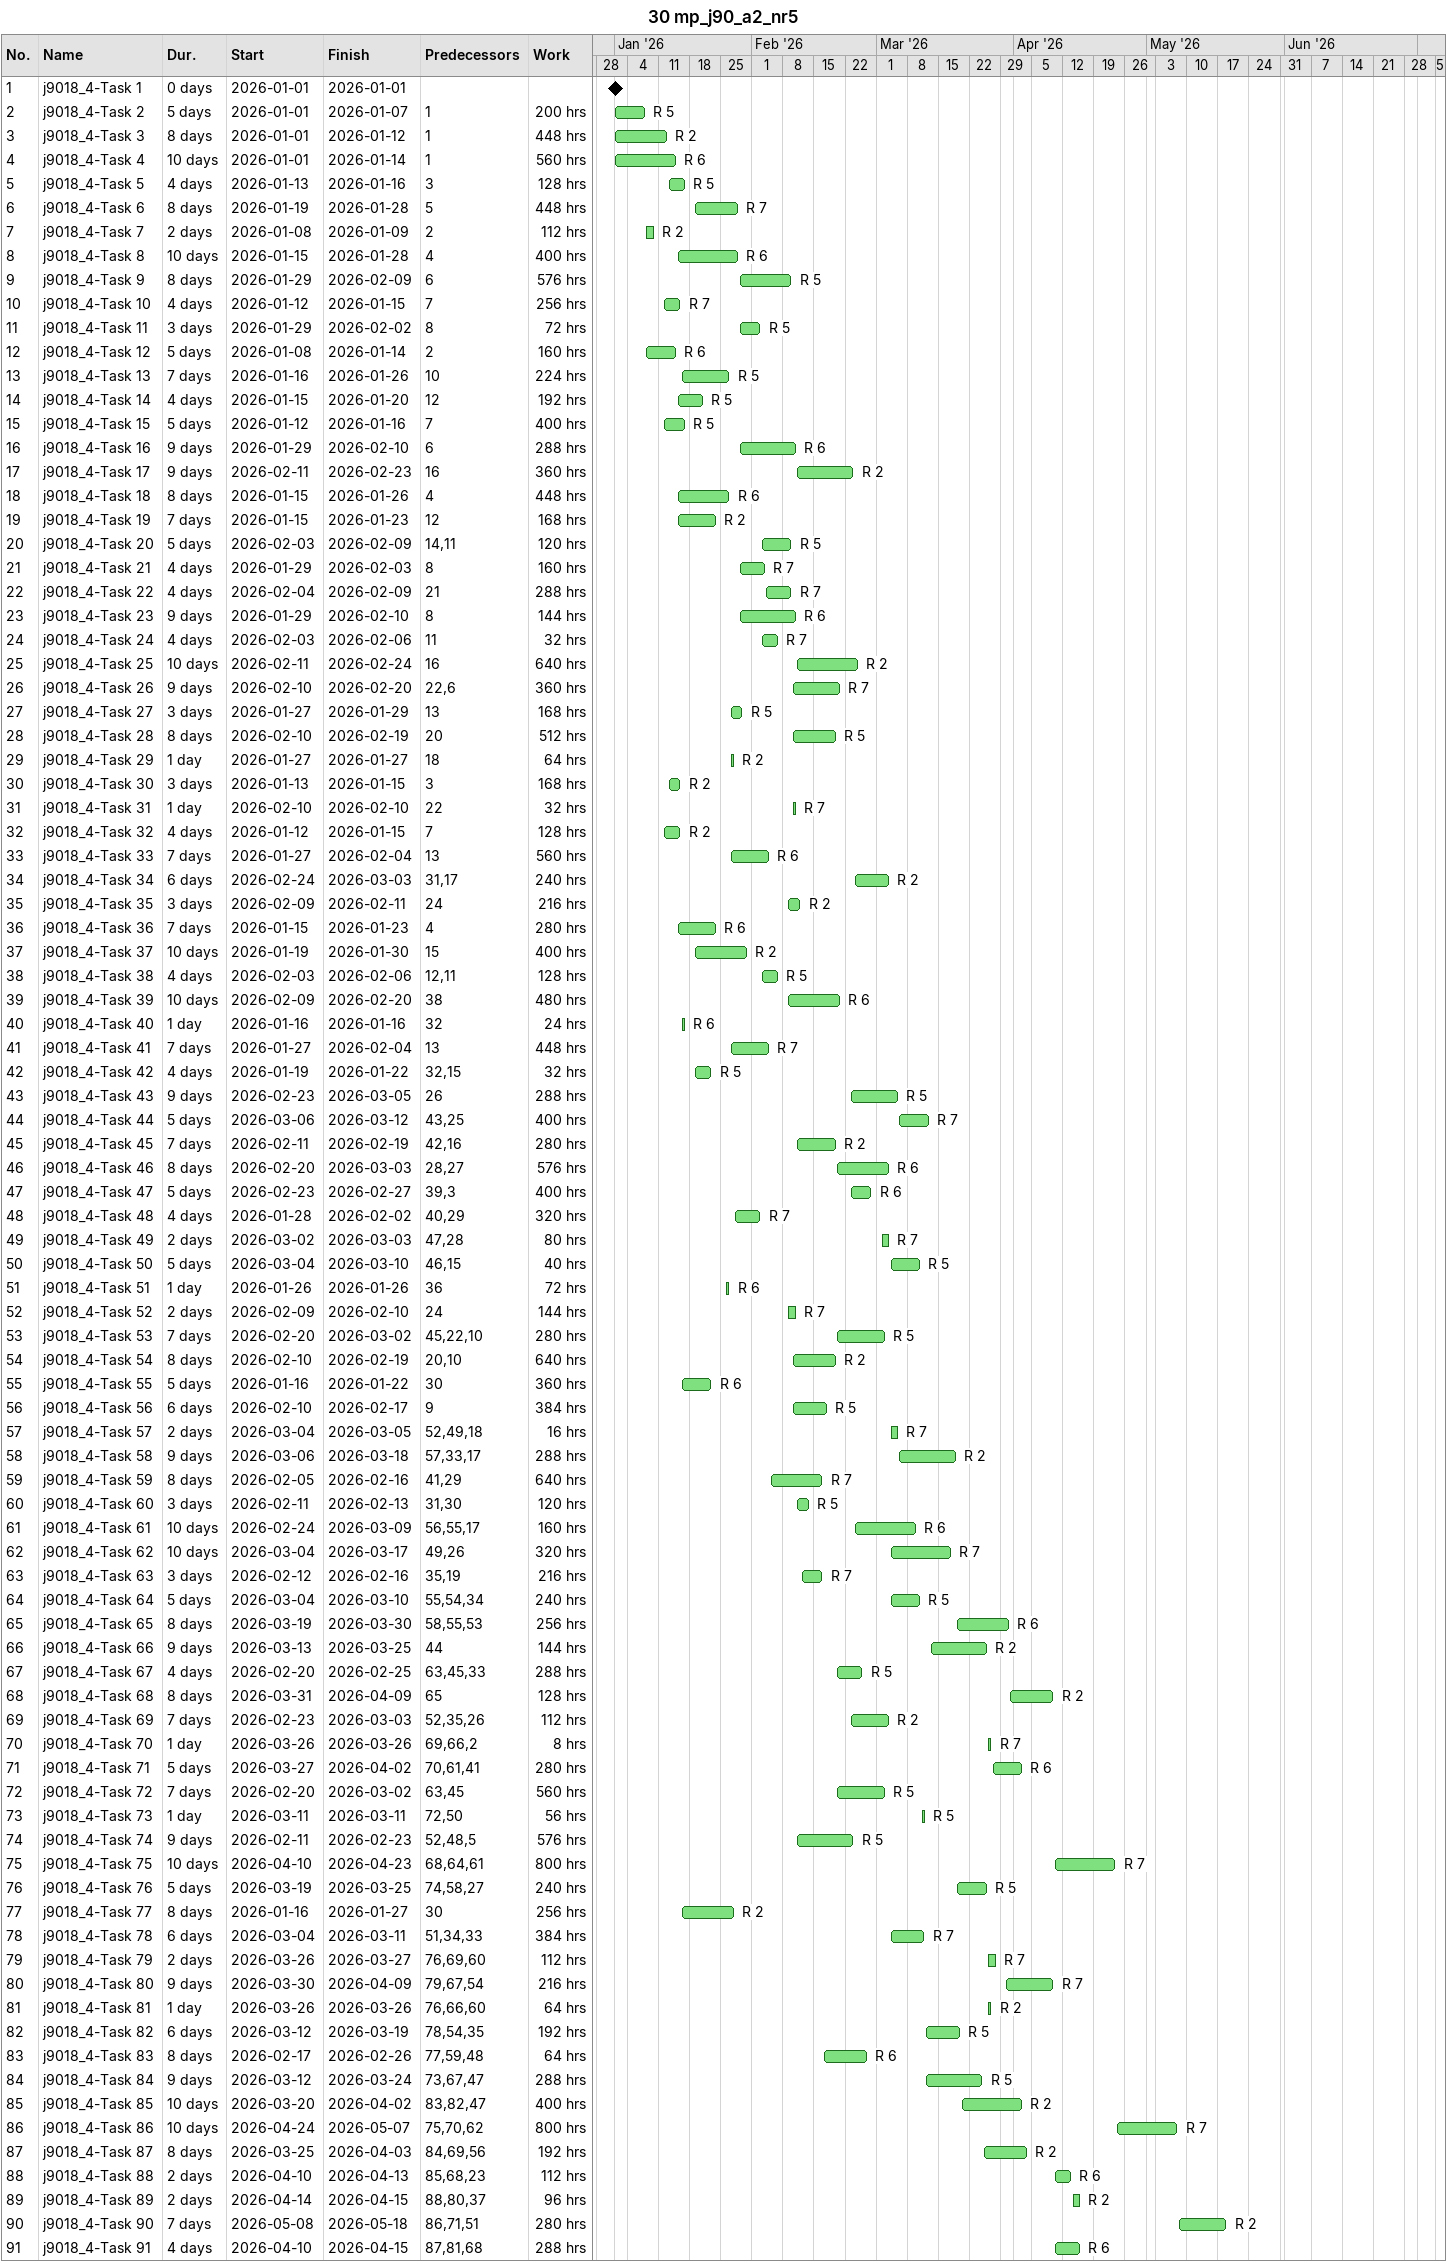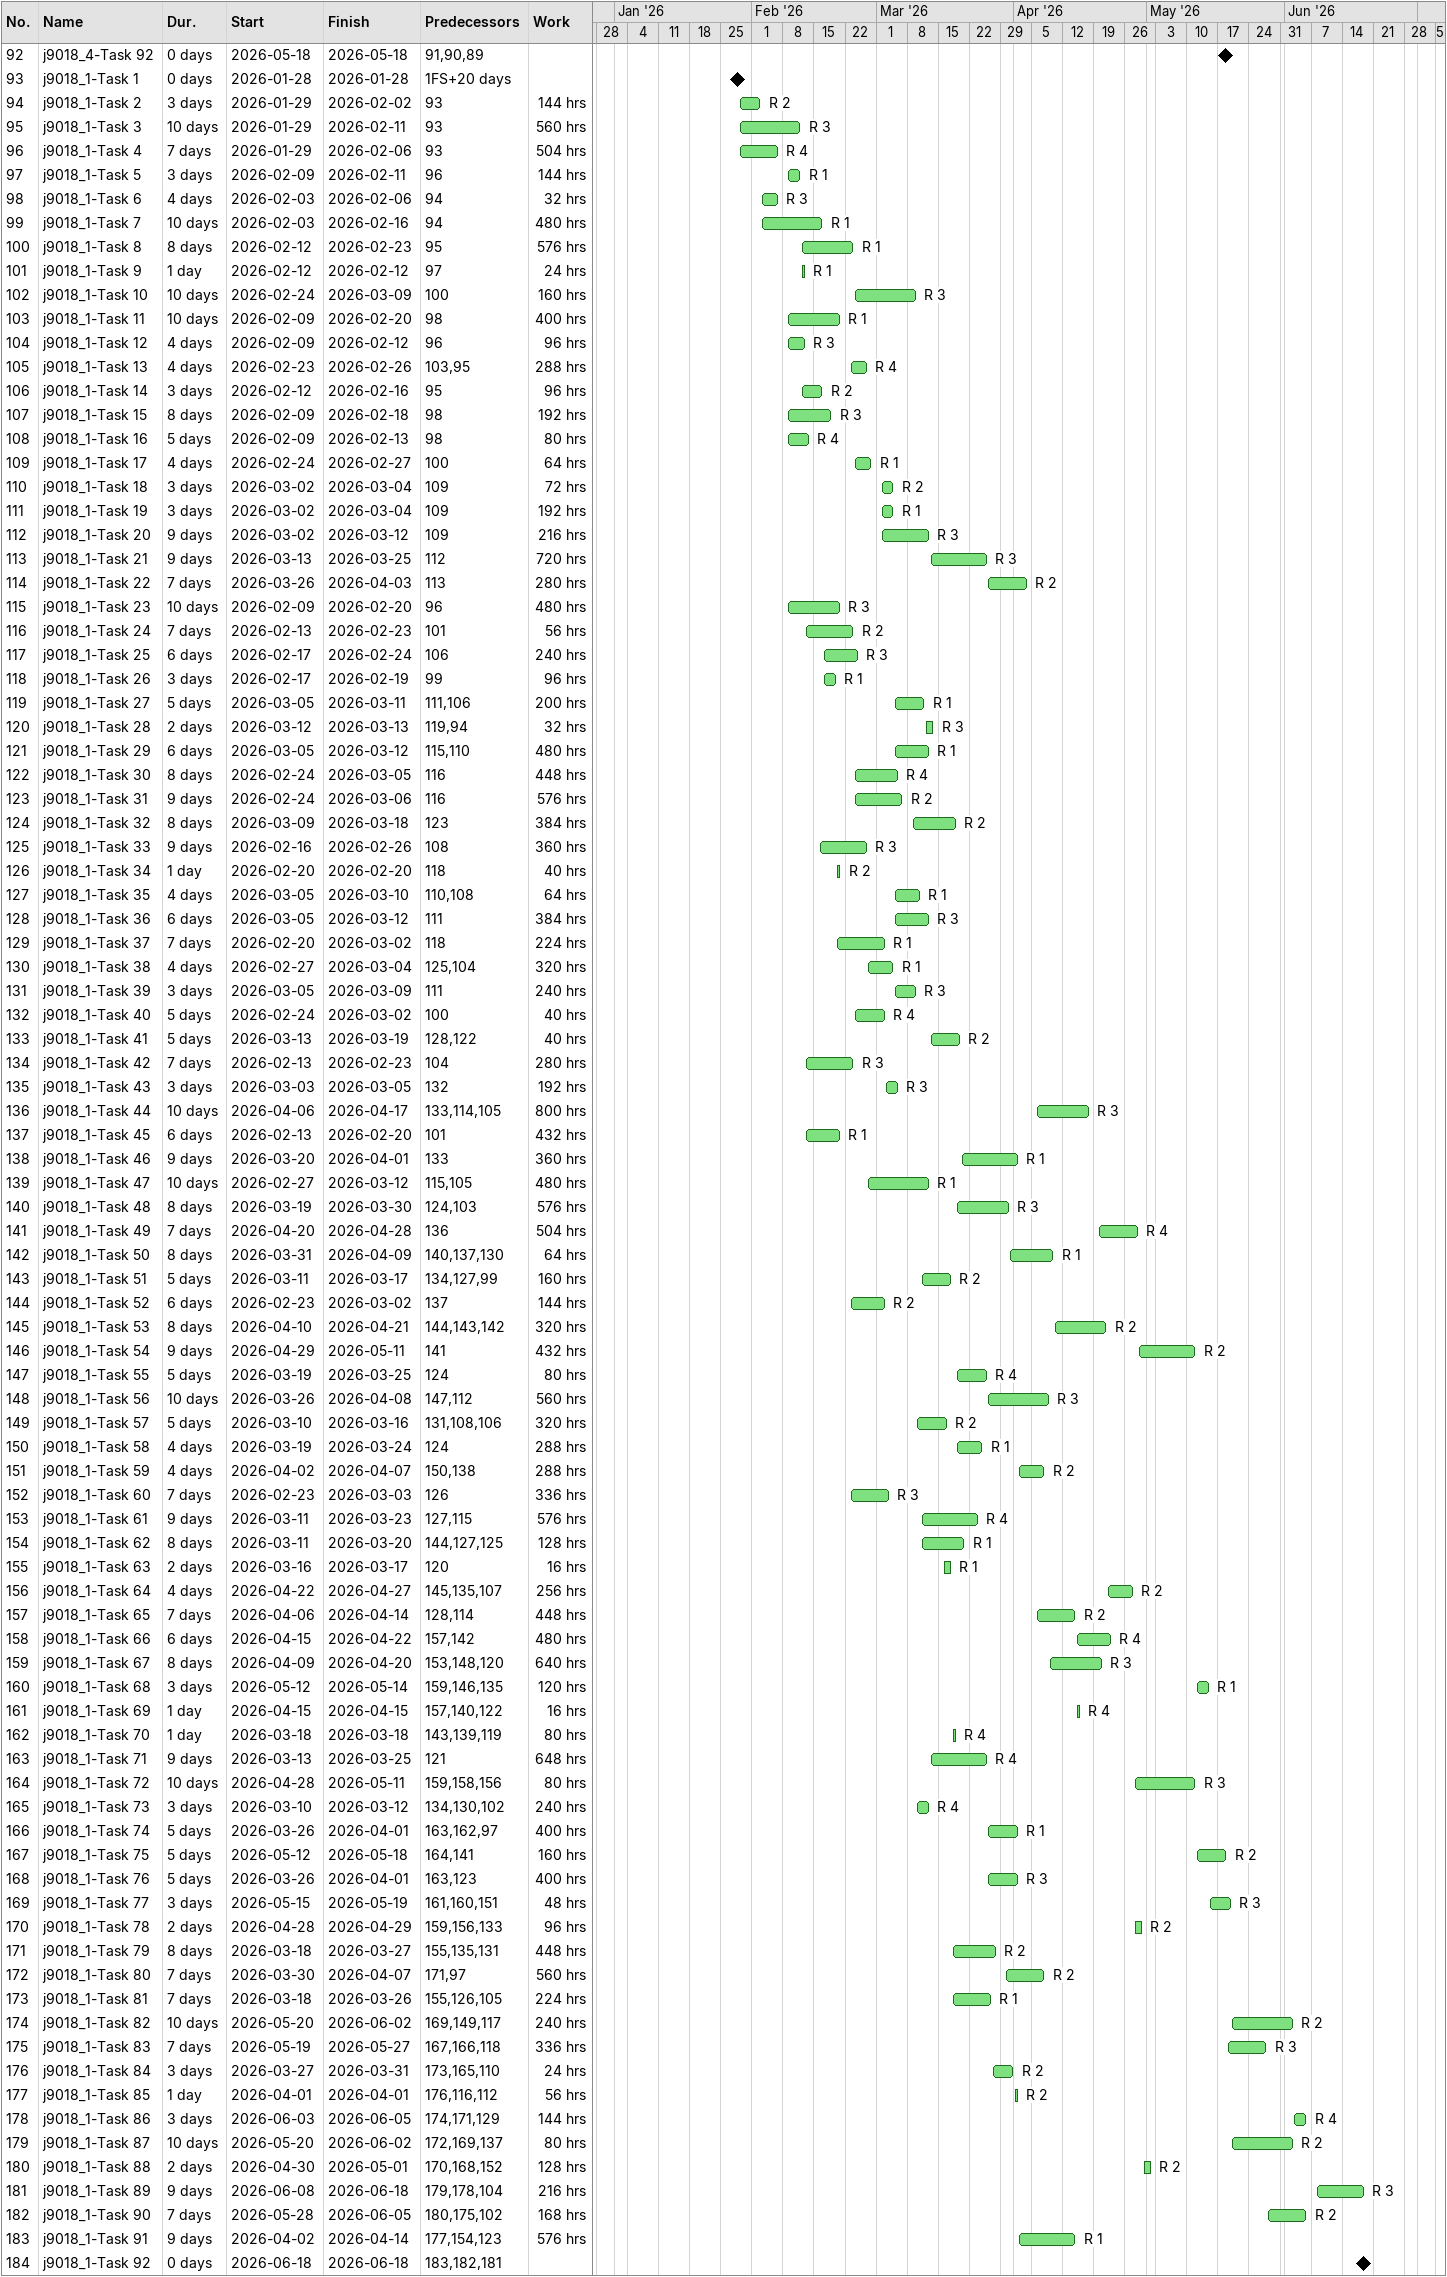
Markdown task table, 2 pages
30 mp_j90_a2_nr5

| ID | Task | Duration | Start | Finish | Predecessors | Resources | Work (h) |
|---|---|---|---|---|---|---|---|
| 1 | j9018_4-Task 1 | 0d | 2026-01-01 | 2026-01-01 |  |  |  |
| 2 | j9018_4-Task 2 | 5d | 2026-01-01 | 2026-01-07 | 1 | R 5 | 200 |
| 3 | j9018_4-Task 3 | 8d | 2026-01-01 | 2026-01-12 | 1 | R 2 | 448 |
| 4 | j9018_4-Task 4 | 10d | 2026-01-01 | 2026-01-14 | 1 | R 6 | 560 |
| 5 | j9018_4-Task 5 | 4d | 2026-01-13 | 2026-01-16 | 3 | R 5 | 128 |
| 6 | j9018_4-Task 6 | 8d | 2026-01-19 | 2026-01-28 | 5 | R 7 | 448 |
| 7 | j9018_4-Task 7 | 2d | 2026-01-08 | 2026-01-09 | 2 | R 2 | 112 |
| 8 | j9018_4-Task 8 | 10d | 2026-01-15 | 2026-01-28 | 4 | R 6 | 400 |
| 9 | j9018_4-Task 9 | 8d | 2026-01-29 | 2026-02-09 | 6 | R 5 | 576 |
| 10 | j9018_4-Task 10 | 4d | 2026-01-12 | 2026-01-15 | 7 | R 7 | 256 |
| 11 | j9018_4-Task 11 | 3d | 2026-01-29 | 2026-02-02 | 8 | R 5 | 72 |
| 12 | j9018_4-Task 12 | 5d | 2026-01-08 | 2026-01-14 | 2 | R 6 | 160 |
| 13 | j9018_4-Task 13 | 7d | 2026-01-16 | 2026-01-26 | 10 | R 5 | 224 |
| 14 | j9018_4-Task 14 | 4d | 2026-01-15 | 2026-01-20 | 12 | R 5 | 192 |
| 15 | j9018_4-Task 15 | 5d | 2026-01-12 | 2026-01-16 | 7 | R 5 | 400 |
| 16 | j9018_4-Task 16 | 9d | 2026-01-29 | 2026-02-10 | 6 | R 6 | 288 |
| 17 | j9018_4-Task 17 | 9d | 2026-02-11 | 2026-02-23 | 16 | R 2 | 360 |
| 18 | j9018_4-Task 18 | 8d | 2026-01-15 | 2026-01-26 | 4 | R 6 | 448 |
| 19 | j9018_4-Task 19 | 7d | 2026-01-15 | 2026-01-23 | 12 | R 2 | 168 |
| 20 | j9018_4-Task 20 | 5d | 2026-02-03 | 2026-02-09 | 14, 11 | R 5 | 120 |
| 21 | j9018_4-Task 21 | 4d | 2026-01-29 | 2026-02-03 | 8 | R 7 | 160 |
| 22 | j9018_4-Task 22 | 4d | 2026-02-04 | 2026-02-09 | 21 | R 7 | 288 |
| 23 | j9018_4-Task 23 | 9d | 2026-01-29 | 2026-02-10 | 8 | R 6 | 144 |
| 24 | j9018_4-Task 24 | 4d | 2026-02-03 | 2026-02-06 | 11 | R 7 | 32 |
| 25 | j9018_4-Task 25 | 10d | 2026-02-11 | 2026-02-24 | 16 | R 2 | 640 |
| 26 | j9018_4-Task 26 | 9d | 2026-02-10 | 2026-02-20 | 22, 6 | R 7 | 360 |
| 27 | j9018_4-Task 27 | 3d | 2026-01-27 | 2026-01-29 | 13 | R 5 | 168 |
| 28 | j9018_4-Task 28 | 8d | 2026-02-10 | 2026-02-19 | 20 | R 5 | 512 |
| 29 | j9018_4-Task 29 | 1d | 2026-01-27 | 2026-01-27 | 18 | R 2 | 64 |
| 30 | j9018_4-Task 30 | 3d | 2026-01-13 | 2026-01-15 | 3 | R 2 | 168 |
| 31 | j9018_4-Task 31 | 1d | 2026-02-10 | 2026-02-10 | 22 | R 7 | 32 |
| 32 | j9018_4-Task 32 | 4d | 2026-01-12 | 2026-01-15 | 7 | R 2 | 128 |
| 33 | j9018_4-Task 33 | 7d | 2026-01-27 | 2026-02-04 | 13 | R 6 | 560 |
| 34 | j9018_4-Task 34 | 6d | 2026-02-24 | 2026-03-03 | 31, 17 | R 2 | 240 |
| 35 | j9018_4-Task 35 | 3d | 2026-02-09 | 2026-02-11 | 24 | R 2 | 216 |
| 36 | j9018_4-Task 36 | 7d | 2026-01-15 | 2026-01-23 | 4 | R 6 | 280 |
| 37 | j9018_4-Task 37 | 10d | 2026-01-19 | 2026-01-30 | 15 | R 2 | 400 |
| 38 | j9018_4-Task 38 | 4d | 2026-02-03 | 2026-02-06 | 12, 11 | R 5 | 128 |
| 39 | j9018_4-Task 39 | 10d | 2026-02-09 | 2026-02-20 | 38 | R 6 | 480 |
| 40 | j9018_4-Task 40 | 1d | 2026-01-16 | 2026-01-16 | 32 | R 6 | 24 |
| 41 | j9018_4-Task 41 | 7d | 2026-01-27 | 2026-02-04 | 13 | R 7 | 448 |
| 42 | j9018_4-Task 42 | 4d | 2026-01-19 | 2026-01-22 | 32, 15 | R 5 | 32 |
| 43 | j9018_4-Task 43 | 9d | 2026-02-23 | 2026-03-05 | 26 | R 5 | 288 |
| 44 | j9018_4-Task 44 | 5d | 2026-03-06 | 2026-03-12 | 43, 25 | R 7 | 400 |
| 45 | j9018_4-Task 45 | 7d | 2026-02-11 | 2026-02-19 | 42, 16 | R 2 | 280 |
| 46 | j9018_4-Task 46 | 8d | 2026-02-20 | 2026-03-03 | 28, 27 | R 6 | 576 |
| 47 | j9018_4-Task 47 | 5d | 2026-02-23 | 2026-02-27 | 39, 3 | R 6 | 400 |
| 48 | j9018_4-Task 48 | 4d | 2026-01-28 | 2026-02-02 | 40, 29 | R 7 | 320 |
| 49 | j9018_4-Task 49 | 2d | 2026-03-02 | 2026-03-03 | 47, 28 | R 7 | 80 |
| 50 | j9018_4-Task 50 | 5d | 2026-03-04 | 2026-03-10 | 46, 15 | R 5 | 40 |
| 51 | j9018_4-Task 51 | 1d | 2026-01-26 | 2026-01-26 | 36 | R 6 | 72 |
| 52 | j9018_4-Task 52 | 2d | 2026-02-09 | 2026-02-10 | 24 | R 7 | 144 |
| 53 | j9018_4-Task 53 | 7d | 2026-02-20 | 2026-03-02 | 45, 22, 10 | R 5 | 280 |
| 54 | j9018_4-Task 54 | 8d | 2026-02-10 | 2026-02-19 | 20, 10 | R 2 | 640 |
| 55 | j9018_4-Task 55 | 5d | 2026-01-16 | 2026-01-22 | 30 | R 6 | 360 |
| 56 | j9018_4-Task 56 | 6d | 2026-02-10 | 2026-02-17 | 9 | R 5 | 384 |
| 57 | j9018_4-Task 57 | 2d | 2026-03-04 | 2026-03-05 | 52, 49, 18 | R 7 | 16 |
| 58 | j9018_4-Task 58 | 9d | 2026-03-06 | 2026-03-18 | 57, 33, 17 | R 2 | 288 |
| 59 | j9018_4-Task 59 | 8d | 2026-02-05 | 2026-02-16 | 41, 29 | R 7 | 640 |
| 60 | j9018_4-Task 60 | 3d | 2026-02-11 | 2026-02-13 | 31, 30 | R 5 | 120 |
| 61 | j9018_4-Task 61 | 10d | 2026-02-24 | 2026-03-09 | 56, 55, 17 | R 6 | 160 |
| 62 | j9018_4-Task 62 | 10d | 2026-03-04 | 2026-03-17 | 49, 26 | R 7 | 320 |
| 63 | j9018_4-Task 63 | 3d | 2026-02-12 | 2026-02-16 | 35, 19 | R 7 | 216 |
| 64 | j9018_4-Task 64 | 5d | 2026-03-04 | 2026-03-10 | 55, 54, 34 | R 5 | 240 |
| 65 | j9018_4-Task 65 | 8d | 2026-03-19 | 2026-03-30 | 58, 55, 53 | R 6 | 256 |
| 66 | j9018_4-Task 66 | 9d | 2026-03-13 | 2026-03-25 | 44 | R 2 | 144 |
| 67 | j9018_4-Task 67 | 4d | 2026-02-20 | 2026-02-25 | 63, 45, 33 | R 5 | 288 |
| 68 | j9018_4-Task 68 | 8d | 2026-03-31 | 2026-04-09 | 65 | R 2 | 128 |
| 69 | j9018_4-Task 69 | 7d | 2026-02-23 | 2026-03-03 | 52, 35, 26 | R 2 | 112 |
| 70 | j9018_4-Task 70 | 1d | 2026-03-26 | 2026-03-26 | 69, 66, 2 | R 7 | 8 |
| 71 | j9018_4-Task 71 | 5d | 2026-03-27 | 2026-04-02 | 70, 61, 41 | R 6 | 280 |
| 72 | j9018_4-Task 72 | 7d | 2026-02-20 | 2026-03-02 | 63, 45 | R 5 | 560 |
| 73 | j9018_4-Task 73 | 1d | 2026-03-11 | 2026-03-11 | 72, 50 | R 5 | 56 |
| 74 | j9018_4-Task 74 | 9d | 2026-02-11 | 2026-02-23 | 52, 48, 5 | R 5 | 576 |
| 75 | j9018_4-Task 75 | 10d | 2026-04-10 | 2026-04-23 | 68, 64, 61 | R 7 | 800 |
| 76 | j9018_4-Task 76 | 5d | 2026-03-19 | 2026-03-25 | 74, 58, 27 | R 5 | 240 |
| 77 | j9018_4-Task 77 | 8d | 2026-01-16 | 2026-01-27 | 30 | R 2 | 256 |
| 78 | j9018_4-Task 78 | 6d | 2026-03-04 | 2026-03-11 | 51, 34, 33 | R 7 | 384 |
| 79 | j9018_4-Task 79 | 2d | 2026-03-26 | 2026-03-27 | 76, 69, 60 | R 7 | 112 |
| 80 | j9018_4-Task 80 | 9d | 2026-03-30 | 2026-04-09 | 79, 67, 54 | R 7 | 216 |
| 81 | j9018_4-Task 81 | 1d | 2026-03-26 | 2026-03-26 | 76, 66, 60 | R 2 | 64 |
| 82 | j9018_4-Task 82 | 6d | 2026-03-12 | 2026-03-19 | 78, 54, 35 | R 5 | 192 |
| 83 | j9018_4-Task 83 | 8d | 2026-02-17 | 2026-02-26 | 77, 59, 48 | R 6 | 64 |
| 84 | j9018_4-Task 84 | 9d | 2026-03-12 | 2026-03-24 | 73, 67, 47 | R 5 | 288 |
| 85 | j9018_4-Task 85 | 10d | 2026-03-20 | 2026-04-02 | 83, 82, 47 | R 2 | 400 |
| 86 | j9018_4-Task 86 | 10d | 2026-04-24 | 2026-05-07 | 75, 70, 62 | R 7 | 800 |
| 87 | j9018_4-Task 87 | 8d | 2026-03-25 | 2026-04-03 | 84, 69, 56 | R 2 | 192 |
| 88 | j9018_4-Task 88 | 2d | 2026-04-10 | 2026-04-13 | 85, 68, 23 | R 6 | 112 |
| 89 | j9018_4-Task 89 | 2d | 2026-04-14 | 2026-04-15 | 88, 80, 37 | R 2 | 96 |
| 90 | j9018_4-Task 90 | 7d | 2026-05-08 | 2026-05-18 | 86, 71, 51 | R 2 | 280 |
| 91 | j9018_4-Task 91 | 4d | 2026-04-10 | 2026-04-15 | 87, 81, 68 | R 6 | 288 |
| 92 | j9018_4-Task 92 | 0d | 2026-05-18 | 2026-05-18 | 91, 90, 89 |  |  |
| 93 | j9018_1-Task 1 | 0d | 2026-01-28 | 2026-01-28 | 1FS+20d |  |  |
| 94 | j9018_1-Task 2 | 3d | 2026-01-29 | 2026-02-02 | 93 | R 2 | 144 |
| 95 | j9018_1-Task 3 | 10d | 2026-01-29 | 2026-02-11 | 93 | R 3 | 560 |
| 96 | j9018_1-Task 4 | 7d | 2026-01-29 | 2026-02-06 | 93 | R 4 | 504 |
| 97 | j9018_1-Task 5 | 3d | 2026-02-09 | 2026-02-11 | 96 | R 1 | 144 |
| 98 | j9018_1-Task 6 | 4d | 2026-02-03 | 2026-02-06 | 94 | R 3 | 32 |
| 99 | j9018_1-Task 7 | 10d | 2026-02-03 | 2026-02-16 | 94 | R 1 | 480 |
| 100 | j9018_1-Task 8 | 8d | 2026-02-12 | 2026-02-23 | 95 | R 1 | 576 |
| 101 | j9018_1-Task 9 | 1d | 2026-02-12 | 2026-02-12 | 97 | R 1 | 24 |
| 102 | j9018_1-Task 10 | 10d | 2026-02-24 | 2026-03-09 | 100 | R 3 | 160 |
| 103 | j9018_1-Task 11 | 10d | 2026-02-09 | 2026-02-20 | 98 | R 1 | 400 |
| 104 | j9018_1-Task 12 | 4d | 2026-02-09 | 2026-02-12 | 96 | R 3 | 96 |
| 105 | j9018_1-Task 13 | 4d | 2026-02-23 | 2026-02-26 | 103, 95 | R 4 | 288 |
| 106 | j9018_1-Task 14 | 3d | 2026-02-12 | 2026-02-16 | 95 | R 2 | 96 |
| 107 | j9018_1-Task 15 | 8d | 2026-02-09 | 2026-02-18 | 98 | R 3 | 192 |
| 108 | j9018_1-Task 16 | 5d | 2026-02-09 | 2026-02-13 | 98 | R 4 | 80 |
| 109 | j9018_1-Task 17 | 4d | 2026-02-24 | 2026-02-27 | 100 | R 1 | 64 |
| 110 | j9018_1-Task 18 | 3d | 2026-03-02 | 2026-03-04 | 109 | R 2 | 72 |
| 111 | j9018_1-Task 19 | 3d | 2026-03-02 | 2026-03-04 | 109 | R 1 | 192 |
| 112 | j9018_1-Task 20 | 9d | 2026-03-02 | 2026-03-12 | 109 | R 3 | 216 |
| 113 | j9018_1-Task 21 | 9d | 2026-03-13 | 2026-03-25 | 112 | R 3 | 720 |
| 114 | j9018_1-Task 22 | 7d | 2026-03-26 | 2026-04-03 | 113 | R 2 | 280 |
| 115 | j9018_1-Task 23 | 10d | 2026-02-09 | 2026-02-20 | 96 | R 3 | 480 |
| 116 | j9018_1-Task 24 | 7d | 2026-02-13 | 2026-02-23 | 101 | R 2 | 56 |
| 117 | j9018_1-Task 25 | 6d | 2026-02-17 | 2026-02-24 | 106 | R 3 | 240 |
| 118 | j9018_1-Task 26 | 3d | 2026-02-17 | 2026-02-19 | 99 | R 1 | 96 |
| 119 | j9018_1-Task 27 | 5d | 2026-03-05 | 2026-03-11 | 111, 106 | R 1 | 200 |
| 120 | j9018_1-Task 28 | 2d | 2026-03-12 | 2026-03-13 | 119, 94 | R 3 | 32 |
| 121 | j9018_1-Task 29 | 6d | 2026-03-05 | 2026-03-12 | 115, 110 | R 1 | 480 |
| 122 | j9018_1-Task 30 | 8d | 2026-02-24 | 2026-03-05 | 116 | R 4 | 448 |
| 123 | j9018_1-Task 31 | 9d | 2026-02-24 | 2026-03-06 | 116 | R 2 | 576 |
| 124 | j9018_1-Task 32 | 8d | 2026-03-09 | 2026-03-18 | 123 | R 2 | 384 |
| 125 | j9018_1-Task 33 | 9d | 2026-02-16 | 2026-02-26 | 108 | R 3 | 360 |
| 126 | j9018_1-Task 34 | 1d | 2026-02-20 | 2026-02-20 | 118 | R 2 | 40 |
| 127 | j9018_1-Task 35 | 4d | 2026-03-05 | 2026-03-10 | 110, 108 | R 1 | 64 |
| 128 | j9018_1-Task 36 | 6d | 2026-03-05 | 2026-03-12 | 111 | R 3 | 384 |
| 129 | j9018_1-Task 37 | 7d | 2026-02-20 | 2026-03-02 | 118 | R 1 | 224 |
| 130 | j9018_1-Task 38 | 4d | 2026-02-27 | 2026-03-04 | 125, 104 | R 1 | 320 |
| 131 | j9018_1-Task 39 | 3d | 2026-03-05 | 2026-03-09 | 111 | R 3 | 240 |
| 132 | j9018_1-Task 40 | 5d | 2026-02-24 | 2026-03-02 | 100 | R 4 | 40 |
| 133 | j9018_1-Task 41 | 5d | 2026-03-13 | 2026-03-19 | 128, 122 | R 2 | 40 |
| 134 | j9018_1-Task 42 | 7d | 2026-02-13 | 2026-02-23 | 104 | R 3 | 280 |
| 135 | j9018_1-Task 43 | 3d | 2026-03-03 | 2026-03-05 | 132 | R 3 | 192 |
| 136 | j9018_1-Task 44 | 10d | 2026-04-06 | 2026-04-17 | 133, 114, 105 | R 3 | 800 |
| 137 | j9018_1-Task 45 | 6d | 2026-02-13 | 2026-02-20 | 101 | R 1 | 432 |
| 138 | j9018_1-Task 46 | 9d | 2026-03-20 | 2026-04-01 | 133 | R 1 | 360 |
| 139 | j9018_1-Task 47 | 10d | 2026-02-27 | 2026-03-12 | 115, 105 | R 1 | 480 |
| 140 | j9018_1-Task 48 | 8d | 2026-03-19 | 2026-03-30 | 124, 103 | R 3 | 576 |
| 141 | j9018_1-Task 49 | 7d | 2026-04-20 | 2026-04-28 | 136 | R 4 | 504 |
| 142 | j9018_1-Task 50 | 8d | 2026-03-31 | 2026-04-09 | 140, 137, 130 | R 1 | 64 |
| 143 | j9018_1-Task 51 | 5d | 2026-03-11 | 2026-03-17 | 134, 127, 99 | R 2 | 160 |
| 144 | j9018_1-Task 52 | 6d | 2026-02-23 | 2026-03-02 | 137 | R 2 | 144 |
| 145 | j9018_1-Task 53 | 8d | 2026-04-10 | 2026-04-21 | 144, 143, 142 | R 2 | 320 |
| 146 | j9018_1-Task 54 | 9d | 2026-04-29 | 2026-05-11 | 141 | R 2 | 432 |
| 147 | j9018_1-Task 55 | 5d | 2026-03-19 | 2026-03-25 | 124 | R 4 | 80 |
| 148 | j9018_1-Task 56 | 10d | 2026-03-26 | 2026-04-08 | 147, 112 | R 3 | 560 |
| 149 | j9018_1-Task 57 | 5d | 2026-03-10 | 2026-03-16 | 131, 108, 106 | R 2 | 320 |
| 150 | j9018_1-Task 58 | 4d | 2026-03-19 | 2026-03-24 | 124 | R 1 | 288 |
| 151 | j9018_1-Task 59 | 4d | 2026-04-02 | 2026-04-07 | 150, 138 | R 2 | 288 |
| 152 | j9018_1-Task 60 | 7d | 2026-02-23 | 2026-03-03 | 126 | R 3 | 336 |
| 153 | j9018_1-Task 61 | 9d | 2026-03-11 | 2026-03-23 | 127, 115 | R 4 | 576 |
| 154 | j9018_1-Task 62 | 8d | 2026-03-11 | 2026-03-20 | 144, 127, 125 | R 1 | 128 |
| 155 | j9018_1-Task 63 | 2d | 2026-03-16 | 2026-03-17 | 120 | R 1 | 16 |
| 156 | j9018_1-Task 64 | 4d | 2026-04-22 | 2026-04-27 | 145, 135, 107 | R 2 | 256 |
| 157 | j9018_1-Task 65 | 7d | 2026-04-06 | 2026-04-14 | 128, 114 | R 2 | 448 |
| 158 | j9018_1-Task 66 | 6d | 2026-04-15 | 2026-04-22 | 157, 142 | R 4 | 480 |
| 159 | j9018_1-Task 67 | 8d | 2026-04-09 | 2026-04-20 | 153, 148, 120 | R 3 | 640 |
| 160 | j9018_1-Task 68 | 3d | 2026-05-12 | 2026-05-14 | 159, 146, 135 | R 1 | 120 |
| 161 | j9018_1-Task 69 | 1d | 2026-04-15 | 2026-04-15 | 157, 140, 122 | R 4 | 16 |
| 162 | j9018_1-Task 70 | 1d | 2026-03-18 | 2026-03-18 | 143, 139, 119 | R 4 | 80 |
| 163 | j9018_1-Task 71 | 9d | 2026-03-13 | 2026-03-25 | 121 | R 4 | 648 |
| 164 | j9018_1-Task 72 | 10d | 2026-04-28 | 2026-05-11 | 159, 158, 156 | R 3 | 80 |
| 165 | j9018_1-Task 73 | 3d | 2026-03-10 | 2026-03-12 | 134, 130, 102 | R 4 | 240 |
| 166 | j9018_1-Task 74 | 5d | 2026-03-26 | 2026-04-01 | 163, 162, 97 | R 1 | 400 |
| 167 | j9018_1-Task 75 | 5d | 2026-05-12 | 2026-05-18 | 164, 141 | R 2 | 160 |
| 168 | j9018_1-Task 76 | 5d | 2026-03-26 | 2026-04-01 | 163, 123 | R 3 | 400 |
| 169 | j9018_1-Task 77 | 3d | 2026-05-15 | 2026-05-19 | 161, 160, 151 | R 3 | 48 |
| 170 | j9018_1-Task 78 | 2d | 2026-04-28 | 2026-04-29 | 159, 156, 133 | R 2 | 96 |
| 171 | j9018_1-Task 79 | 8d | 2026-03-18 | 2026-03-27 | 155, 135, 131 | R 2 | 448 |
| 172 | j9018_1-Task 80 | 7d | 2026-03-30 | 2026-04-07 | 171, 97 | R 2 | 560 |
| 173 | j9018_1-Task 81 | 7d | 2026-03-18 | 2026-03-26 | 155, 126, 105 | R 1 | 224 |
| 174 | j9018_1-Task 82 | 10d | 2026-05-20 | 2026-06-02 | 169, 149, 117 | R 2 | 240 |
| 175 | j9018_1-Task 83 | 7d | 2026-05-19 | 2026-05-27 | 167, 166, 118 | R 3 | 336 |
| 176 | j9018_1-Task 84 | 3d | 2026-03-27 | 2026-03-31 | 173, 165, 110 | R 2 | 24 |
| 177 | j9018_1-Task 85 | 1d | 2026-04-01 | 2026-04-01 | 176, 116, 112 | R 2 | 56 |
| 178 | j9018_1-Task 86 | 3d | 2026-06-03 | 2026-06-05 | 174, 171, 129 | R 4 | 144 |
| 179 | j9018_1-Task 87 | 10d | 2026-05-20 | 2026-06-02 | 172, 169, 137 | R 2 | 80 |
| 180 | j9018_1-Task 88 | 2d | 2026-04-30 | 2026-05-01 | 170, 168, 152 | R 2 | 128 |
| 181 | j9018_1-Task 89 | 9d | 2026-06-08 | 2026-06-18 | 179, 178, 104 | R 3 | 216 |
| 182 | j9018_1-Task 90 | 7d | 2026-05-28 | 2026-06-05 | 180, 175, 102 | R 2 | 168 |
| 183 | j9018_1-Task 91 | 9d | 2026-04-02 | 2026-04-14 | 177, 154, 123 | R 1 | 576 |
| 184 | j9018_1-Task 92 | 0d | 2026-06-18 | 2026-06-18 | 183, 182, 181 |  |  |
